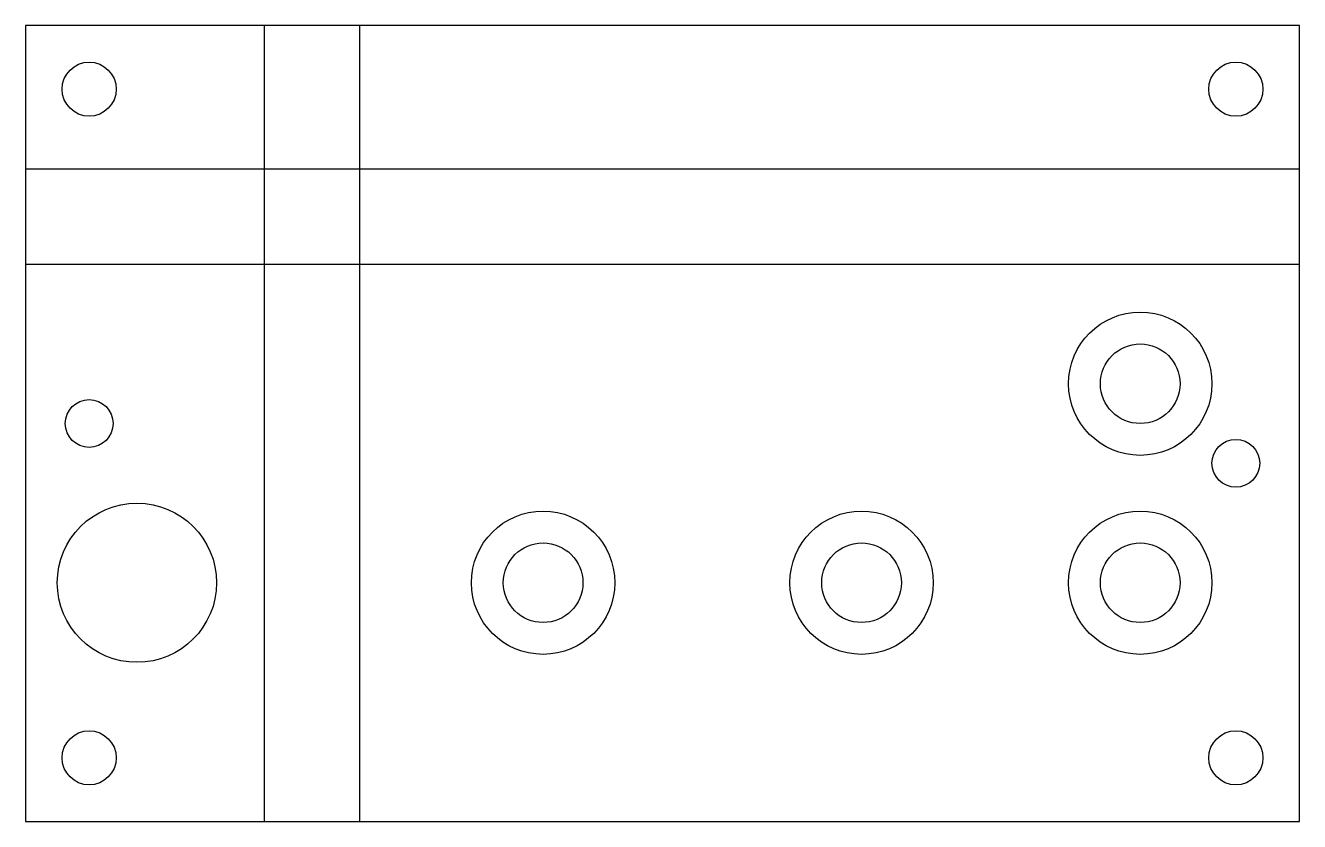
# Model space of a CAD drawing. Header units: millimetres. Extents: x -80 to 80, y -50 to 50.
import ezdxf

# ---------------------------------------------------------------- set-up
doc = ezdxf.new("R2010")
doc.units = ezdxf.units.MM
for name, color, linetype in [('A_CHANNEL_ALONG_Y_Z-12', 2, 'CONTINUOUS'), ('B_CHANNEL_ALONG_X_Z-8', 3, 'CONTINUOUS'), ('BLANK', 1, 'CONTINUOUS'), ('C2_PORT_HOLES_Z-30', 5, 'CONTINUOUS'), ('C_PORT_COUNTERBORES_Z-3', 4, 'CONTINUOUS'), ('D_SENSOR_BORE_Z-30', 6, 'CONTINUOUS'), ('E_M8_MOUNTING_HOLES_Z-18', 1, 'CONTINUOUS'), ('F_DOWELS_POKA_YOKE_Z-15', 2, 'CONTINUOUS')]:
    doc.layers.add(name, color=color, linetype=linetype)

msp = doc.modelspace()

# ---------------------------------------------------------------- linework, layer by layer
at = {"layer": 'A_CHANNEL_ALONG_Y_Z-12'}
for p, q in [((-50, -50), (-50, 50)), ((-38, -50), (-38, 50))]:
    msp.add_line(p, q, dxfattribs=at)
at = {"layer": 'B_CHANNEL_ALONG_X_Z-8'}
for p, q in [((-80, 32), (80, 32)), ((-80, 20), (80, 20))]:
    msp.add_line(p, q, dxfattribs=at)
at = {"layer": 'BLANK'}
for p, q in [((80, 50), (-80, 50)), ((-80, 50), (-80, -50)), ((80, -50), (80, 50)), ((-80, -50), (80, -50))]:
    msp.add_line(p, q, dxfattribs=at)
at = {"layer": 'C2_PORT_HOLES_Z-30'}
for centre in [(60, 5), (-15, -20), (25, -20), (60, -20)]:
    msp.add_circle(centre, 5, dxfattribs=at)
at = {"layer": 'C_PORT_COUNTERBORES_Z-3'}
for centre in [(60, 5), (-15, -20), (25, -20), (60, -20)]:
    msp.add_circle(centre, 9, dxfattribs=at)
at = {"layer": 'D_SENSOR_BORE_Z-30'}
msp.add_circle((-66, -20), 10, dxfattribs=at)
at = {"layer": 'E_M8_MOUNTING_HOLES_Z-18'}
for centre in [(-72, 42), (72, 42), (-72, -42), (72, -42)]:
    msp.add_circle(centre, 3.4, dxfattribs=at)
at = {"layer": 'F_DOWELS_POKA_YOKE_Z-15'}
for centre in [(-72, 0), (72, -5)]:
    msp.add_circle(centre, 3, dxfattribs=at)

doc.saveas('drawing.dxf')
